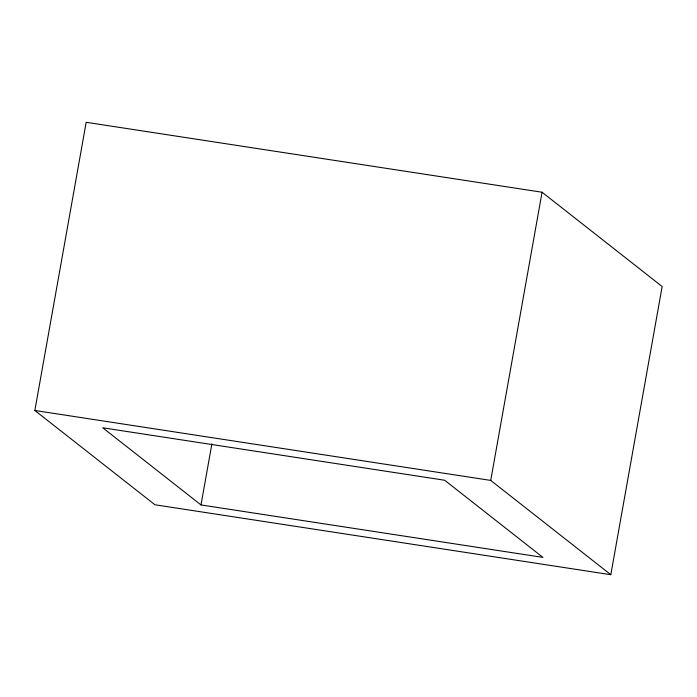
<?xml version="1.0" encoding="UTF-8"?>
<svg xmlns="http://www.w3.org/2000/svg" width="697" height="697" viewBox="0 0 697 697"><rect width="100%" height="100%" fill="white"/><g stroke="black" fill="none" stroke-linecap="round" stroke-linejoin="round"><path stroke-width="1.05" d="M34.85 410.481L86.184 122.297L542.066 192.233L662.15 286.519L610.816 574.703L154.934 504.767L34.85 410.481L490.732 480.416L610.816 574.703M201.006 504.942L102.755 427.792L444.66 480.242L542.911 557.391L201.006 504.942L211.879 443.876M490.732 480.416L542.066 192.233"/></g></svg>
